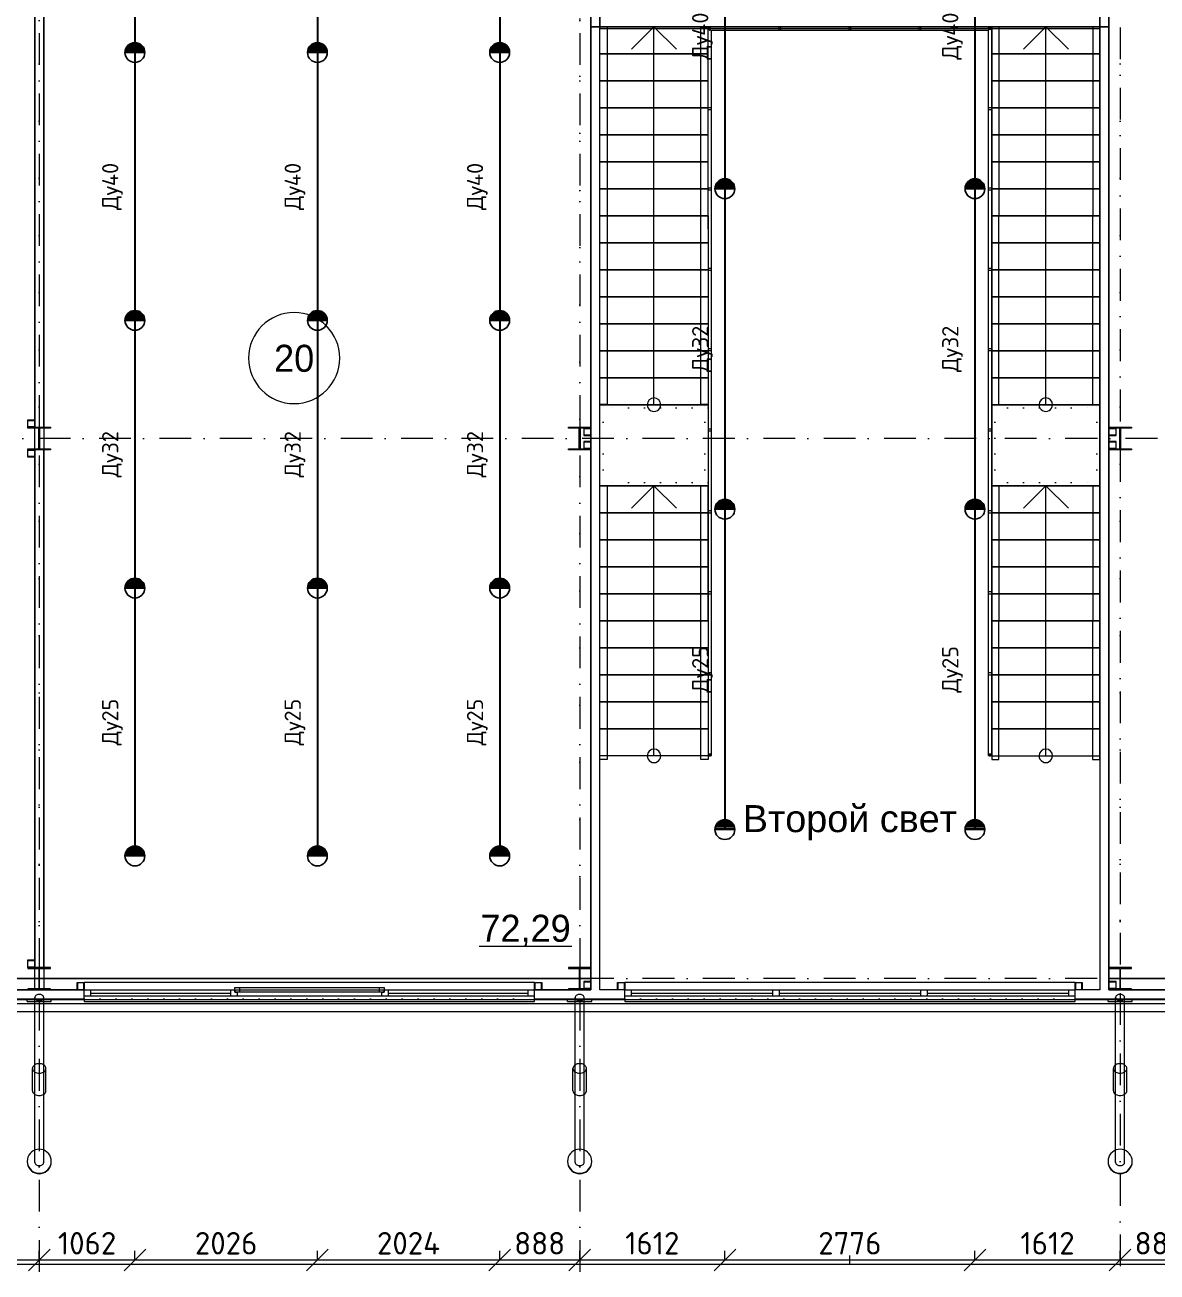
# Model space of a CAD drawing. Header units: millimetres. Extents: x 0 to 2118900, y -20000 to 84100.
# Drawn here: x 847842 to 860410, y 20740 to 34594 of the extents above; entities that cross this region are included whole.
import ezdxf
from ezdxf.enums import TextEntityAlignment as Align

# ---------------------------------------------------------------- set-up
doc = ezdxf.new("R2010")
doc.units = ezdxf.units.MM
for name, pattern in [('Dot & Dashed', [670.277762, 352.777767, -176.388884, 0, -141.111112]), ('Крупный пунктир', [634.99999, 0, -634.99999]), ('Пунктирная', [176.388884, 0, -176.388884])]:
    doc.linetypes.add(name, pattern=pattern)
for name, color, linetype, lineweight in [('АР_подоснова', 8, 'Continuous', 13), ('ПТ_В22_расп', 6, 'Continuous', 30), ('ПТ_оросители', 7, 'Continuous', 25), ('ПТ_размеры', 7, 'Continuous', 13), ('ПТ_текст', 7, 'Continuous', 18)]:
    doc.layers.add(name, color=color, linetype=linetype, lineweight=lineweight)
doc.styles.add('АР_текст_1', font='arial.ttf')
doc.styles.add('ПТ', font='isocpeur.ttf')
doc.dimstyles.new('ПТ100', dxfattribs={"dimscale": 100, "dimtxt": 2.5, "dimasz": 1.2, "dimexe": 1, "dimexo": 0, "dimgap": 0.6, "dimtad": 1, "dimdec": 0, "dimtxsty": 'ПТ', "dimtsz": 1.2, "dimcen": 2.5, "dimclrd": 7, "dimclre": 7, "dimclrt": 7, "dimazin": 3, "dimtfac": 1, "dimtmove": 0, "dimatfit": 3, "dimlwd": 13, "dimlwe": 13, "dimarcsym": 0})

# ---------------------------------------------------------------- blocks, each defined once
blk = doc.blocks.new('Перекрытие_1101', base_point=(98125, 40125))
at = {"color": 0, "linetype": 'Continuous', "lineweight": -2, "flags": 128}
blk.add_lwpolyline([(98125, 40125), (51875, 40125), (51875, 29425), (46123, 29425), (46123, 40125), (-125, 40125), (-125, -125), (46125, -125), (46125, 10575), (51875, 10575), (51875, -125), (98125, -125)], close=True, dxfattribs=at)
blk = doc.blocks.new('Стена_2101', base_point=(46125, -125))
at = {"color": 0, "linetype": 'Continuous', "lineweight": -2, "flags": 128}
for points in [[(46125, 11775), (46125, -125)], [(46225, -125), (46225, 11775)]]:
    blk.add_lwpolyline(points, dxfattribs=at)
blk = doc.blocks.new('Стена_510', base_point=(51875, 11775))
at = {"color": 0, "linetype": 'Continuous', "lineweight": -2, "flags": 128}
for points in [[(51775, 11775), (51775, -125)], [(51875, -125), (51875, 11775)]]:
    blk.add_lwpolyline(points, dxfattribs=at)
blk = doc.blocks.new('Стена_2310', base_point=(40000, 11775))
at = {"color": 0, "linetype": 'Continuous', "lineweight": -2, "flags": 128}
for points in [[(39950, 11775), (39950, 6125)], [(40050, 6125), (40050, 11775)], [(39950, 6125), (40050, 6125)]]:
    blk.add_lwpolyline(points, dxfattribs=at)
blk = doc.blocks.new('Стена_3610', base_point=(40000, 5875))
at = {"color": 0, "linetype": 'Continuous', "lineweight": -2, "flags": 128}
for points in [[(39950, 5875), (39950, 125)], [(40050, 5875), (39950, 5875)], [(40050, 125), (40050, 5875)], [(39950, 125), (40050, 125)]]:
    blk.add_lwpolyline(points, dxfattribs=at)
blk = doc.blocks.new('Конструктор Кровли 27')
at = {"color": 0, "linetype": 'Continuous', "lineweight": -2, "flags": 128}
blk.add_lwpolyline([(0, 46123), (0, 0), (40000, 0), (40000, 46125), (29425, 46125), (29425, 51875), (40000, 51875), (40000, 98000), (0, 98000), (0, 51875), (10575, 51875), (10575, 46123)], close=True, dxfattribs=at)
blk = doc.blocks.new('Колонна SHS ГК 271')
at = {"color": 0, "linetype": 'Continuous', "lineweight": -2}
for p, q in [((40, 40), (-40, 40)), ((-40, 40), (-40, -40)), ((-36.4, -36.4), (-36.4, 36.4)), ((-36.4, 36.4), (36.4, 36.4)), ((36.4, 36.4), (36.4, -36.4)), ((40, -40), (40, 40)), ((-40, -40), (40, -40)), ((36.4, -36.4), (-36.4, -36.4))]:
    blk.add_line(p, q, dxfattribs=at)
blk = doc.blocks.new('Труба Квадратного Сечения ГК SHS 27_30')
at = {"color": 0, "linetype": 'Continuous', "lineweight": -2}
for p, q in [((2500, 40), (0, 40)), ((0, 40), (0, 0)), ((0, 0), (0, -40)), ((5000, 40), (2500, 40)), ((5000, 0), (5000, 40)), ((5000, -40), (5000, 0)), ((0, -40), (2500, -40)), ((2500, -40), (5000, -40))]:
    blk.add_line(p, q, dxfattribs=at)
blk = doc.blocks.new('Швеллеp 8240-89 27_2')
at = {"color": 0, "linetype": 'Пунктирная', "lineweight": -2}
blk.add_line((0, 0), (1200, 0), dxfattribs=at)
blk = doc.blocks.new('Швеллеp 8240-89 27_3')
at = {"color": 0, "linetype": 'Пунктирная', "lineweight": -2}
blk.add_line((0, 0), (900, 0), dxfattribs=at)
blk = doc.blocks.new('Кладовая_20_20', base_point=(43198, 6892))
at = {"color": 0, "linetype": 'Continuous', "lineweight": -2}
blk.add_line((44884, 360), (45913, 360), dxfattribs=at)
for start, end in [(0, 180), (180, 0)]:
    blk.add_arc((42830, 6893), 506, start, end, dxfattribs=at)
at = {"color": 0, "lineweight": -2, "style": 'АР_текст_1'}
for tag, p in [('ROOM_NUMBER', (42830, 6891)), ('ROOM_AREA', (45399, 559))]:
    blk.add_attdef(tag, text='', height=300, dxfattribs=at).set_placement(p, align=Align.MIDDLE_CENTER)
blk = doc.blocks.new('Перекрытие_2311', base_point=(46225, 6375))
at = {"color": 0, "linetype": 'Continuous', "lineweight": -2, "flags": 128}
blk.add_lwpolyline([(46225, 6375), (47425, 6375), (47425, 5475), (46225, 5475)], close=True, dxfattribs=at)
blk = doc.blocks.new('Перекрытие_2411', base_point=(51775, 6375))
at = {"color": 0, "linetype": 'Continuous', "lineweight": -2, "flags": 128}
blk.add_lwpolyline([(51775, 6375), (50575, 6375), (50575, 5475), (51775, 5475)], close=True, dxfattribs=at)
blk = doc.blocks.new('Лестница_70')
at = {"color": 0, "linetype": 'Continuous', "lineweight": -2}
for p, q in [((46225, 2475), (46224, 5475)), ((46224, 5475), (46304, 5475)), ((46224, 5175), (46224, 5475)), ((46224, 5475), (47424, 5475)), ((46304, 5475), (46305, 2475)), ((46824, 5475), (46574, 5225)), ((46824, 5175), (46824, 5475)), ((47074, 5225), (46824, 5475)), ((47345, 2475), (47344, 5475)), ((47344, 5475), (47424, 5475)), ((47424, 5475), (47425, 2475)), ((47424, 5475), (47424, 5175)), ((46224, 5175), (47424, 5175)), ((46224, 4875), (46224, 5175)), ((47424, 5175), (46224, 5175)), ((46825, 2775), (46824, 5175)), ((47424, 5175), (47424, 4875)), ((46224, 4875), (47424, 4875)), ((46224, 4575), (46224, 4875)), ((47424, 4875), (46224, 4875)), ((47424, 4875), (47424, 4575)), ((46224, 4575), (47424, 4575)), ((46225, 4275), (46224, 4575)), ((47424, 4575), (46224, 4575)), ((47424, 4575), (47425, 4275)), ((46225, 4275), (47425, 4275)), ((46225, 3975), (46225, 4275)), ((47425, 4275), (46225, 4275)), ((47425, 4275), (47425, 3975)), ((46225, 3975), (47425, 3975)), ((46225, 3675), (46225, 3975)), ((47425, 3975), (46225, 3975)), ((47425, 3975), (47425, 3675)), ((46225, 3675), (47425, 3675)), ((46225, 3375), (46225, 3675)), ((47425, 3675), (46225, 3675)), ((47425, 3675), (47425, 3375)), ((46225, 3375), (47425, 3375)), ((46225, 3075), (46225, 3375)), ((47425, 3375), (46225, 3375)), ((47425, 3375), (47425, 3075)), ((46225, 3075), (47425, 3075)), ((46225, 2775), (46225, 3075)), ((47425, 3075), (46225, 3075)), ((47425, 3075), (47425, 2775)), ((46225, 2775), (47425, 2775)), ((46225, 2475), (46225, 2775)), ((47425, 2775), (46225, 2775)), ((46825, 2475), (46825, 2775)), ((47425, 2775), (47425, 2475)), ((46225, 2434), (46225, 2475)), ((47425, 2475), (46225, 2475)), ((46305, 2434), (46225, 2434)), ((46305, 2475), (46305, 2434)), ((47345, 2435), (47345, 2475)), ((47345, 2475), (47345, 2475)), ((47425, 2435), (47345, 2435)), ((47425, 2475), (47425, 2475)), ((47425, 2475), (47425, 2435)), ((47425, 2475), (47425, 2475))]:
    blk.add_line(p, q, dxfattribs=at)
for start, end in [(0.0087, 180.0087), (180.0087, 0.0087)]:
    blk.add_arc((46825, 2475), 75, start, end, dxfattribs=at)
blk = doc.blocks.new('Лестница_80')
at = {"color": 0, "linetype": 'Continuous', "lineweight": -2}
for p, q in [((46225, 6376), (46224, 10575)), ((46224, 10575), (46304, 10575)), ((46224, 10275), (46224, 10575)), ((46224, 10575), (47424, 10575)), ((46304, 10575), (46305, 6376)), ((46824, 10575), (46574, 10325)), ((46824, 10275), (46824, 10575)), ((47074, 10325), (46824, 10575)), ((47345, 6376), (47344, 10575)), ((47344, 10575), (47424, 10575)), ((47424, 10575), (47425, 6376)), ((47424, 10575), (47424, 10275)), ((46224, 10275), (47424, 10275)), ((46224, 9975), (46224, 10275)), ((47424, 10275), (46224, 10275)), ((46825, 6675), (46824, 10275)), ((47424, 10275), (47424, 9975)), ((46224, 9975), (47424, 9975)), ((47424, 9975), (46224, 9975)), ((47424, 9975), (47424, 9675)), ((46224, 9675), (46224, 9975)), ((46224, 9675), (47424, 9675)), ((46224, 9375), (46224, 9675)), ((47424, 9675), (46224, 9675)), ((47424, 9675), (47424, 9375)), ((46224, 9375), (47424, 9375)), ((46224, 9075), (46224, 9375)), ((47424, 9375), (46224, 9375)), ((47424, 9375), (47424, 9075)), ((46224, 9075), (47424, 9075)), ((46224, 8775), (46224, 9075)), ((47424, 9075), (46224, 9075)), ((47424, 9075), (47424, 8775)), ((46224, 8775), (47424, 8775)), ((46224, 8475), (46224, 8775)), ((47424, 8775), (46224, 8775)), ((47424, 8775), (47424, 8475)), ((46224, 8475), (47424, 8475)), ((46225, 8175), (46224, 8475)), ((47424, 8475), (46224, 8475)), ((47424, 8475), (47425, 8175)), ((46225, 8175), (47425, 8175)), ((46225, 7875), (46225, 8175)), ((47425, 8175), (46225, 8175)), ((47425, 8175), (47425, 7875)), ((46225, 7875), (47425, 7875)), ((46225, 7575), (46225, 7875)), ((47425, 7875), (46225, 7875)), ((47425, 7875), (47425, 7575)), ((46225, 7575), (47425, 7575)), ((46225, 7275), (46225, 7575)), ((47425, 7575), (46225, 7575)), ((47425, 7575), (47425, 7275)), ((46225, 7275), (47425, 7275)), ((46225, 6975), (46225, 7275)), ((47425, 7275), (46225, 7275)), ((47425, 7275), (47425, 6975)), ((46225, 6975), (47425, 6975)), ((46225, 6675), (46225, 6975)), ((47425, 6975), (46225, 6975)), ((47425, 6975), (47425, 6675)), ((46225, 6675), (47425, 6675)), ((46225, 6375), (46225, 6675)), ((47425, 6675), (46225, 6675)), ((46825, 6375), (46825, 6675)), ((47425, 6675), (47425, 6375)), ((46305, 6376), (46225, 6376)), ((47425, 6375), (46225, 6375)), ((47425, 6376), (47345, 6376)), ((47425, 6375), (47425, 6375))]:
    blk.add_line(p, q, dxfattribs=at)
for start, end in [(0.0087, 180.0087), (180.0087, 0.0087)]:
    blk.add_arc((46825, 6375), 75, start, end, dxfattribs=at)
blk = doc.blocks.new('Лестница_90')
at = {"color": 0, "linetype": 'Continuous', "lineweight": -2}
for p, q in [((50576, 5475), (50575, 2475)), ((50656, 5475), (50576, 5475)), ((51776, 5475), (50576, 5475)), ((50576, 5475), (50576, 5175)), ((50655, 2475), (50656, 5475)), ((50926, 5225), (51176, 5475)), ((51176, 5175), (51176, 5475)), ((51176, 5475), (51426, 5225)), ((51696, 5475), (51695, 2475)), ((51776, 5475), (51696, 5475)), ((51775, 2475), (51776, 5475)), ((51776, 5175), (51776, 5475)), ((51776, 5175), (50576, 5175)), ((50576, 5175), (50576, 4875)), ((50576, 5175), (51776, 5175)), ((51175, 2775), (51176, 5175)), ((51776, 4875), (51776, 5175)), ((51776, 4875), (50576, 4875)), ((50576, 4875), (50576, 4575)), ((50576, 4875), (51776, 4875)), ((51776, 4575), (51776, 4875)), ((50576, 4575), (50575, 4275)), ((51776, 4575), (50576, 4575)), ((50576, 4575), (51776, 4575)), ((51775, 4275), (51776, 4575)), ((51775, 4275), (50575, 4275)), ((50575, 4275), (50575, 3975)), ((50575, 4275), (51775, 4275)), ((51775, 3975), (51775, 4275)), ((51775, 3975), (50575, 3975)), ((50575, 3975), (50575, 3675)), ((50575, 3975), (51775, 3975)), ((51775, 3675), (51775, 3975)), ((51775, 3675), (50575, 3675)), ((50575, 3675), (50575, 3375)), ((50575, 3675), (51775, 3675)), ((51775, 3375), (51775, 3675)), ((51775, 3375), (50575, 3375)), ((50575, 3375), (50575, 3075)), ((50575, 3375), (51775, 3375)), ((51775, 3075), (51775, 3375)), ((51775, 3075), (50575, 3075)), ((50575, 3075), (50575, 2775)), ((50575, 3075), (51775, 3075)), ((51775, 2775), (51775, 3075)), ((51775, 2775), (50575, 2775)), ((50575, 2775), (50575, 2475)), ((50575, 2775), (51775, 2775)), ((51175, 2475), (51175, 2775)), ((51775, 2475), (51775, 2775)), ((50575, 2475), (50575, 2475)), ((50575, 2475), (50575, 2435)), ((50575, 2475), (50575, 2475)), ((50575, 2475), (51775, 2475)), ((50575, 2435), (50655, 2435)), ((50655, 2435), (50655, 2475)), ((50655, 2475), (50655, 2475)), ((51695, 2475), (51695, 2434)), ((51695, 2434), (51775, 2434)), ((51775, 2434), (51775, 2475))]:
    blk.add_line(p, q, dxfattribs=at)
for start, end in [(359.9913, 179.9913), (179.9913, 359.9913)]:
    blk.add_arc((51175, 2475), 75, start, end, dxfattribs=at)
blk = doc.blocks.new('Лестница_100')
at = {"color": 0, "linetype": 'Continuous', "lineweight": -2}
for p, q in [((50576, 10575), (50575, 6376)), ((50656, 10575), (50576, 10575)), ((51776, 10575), (50576, 10575)), ((50576, 10575), (50576, 10275)), ((50655, 6376), (50656, 10575)), ((50926, 10325), (51176, 10575)), ((51176, 10275), (51176, 10575)), ((51176, 10575), (51426, 10325)), ((51696, 10575), (51695, 6376)), ((51776, 10575), (51696, 10575)), ((51775, 6376), (51776, 10575)), ((51776, 10275), (51776, 10575)), ((51776, 10275), (50576, 10275)), ((50576, 10275), (50576, 9975)), ((50576, 10275), (51776, 10275)), ((51175, 6675), (51176, 10275)), ((51776, 9975), (51776, 10275)), ((51776, 9975), (50576, 9975)), ((50576, 9975), (50576, 9675)), ((50576, 9975), (51776, 9975)), ((51776, 9675), (51776, 9975)), ((51776, 9675), (50576, 9675)), ((50576, 9675), (50576, 9375)), ((50576, 9675), (51776, 9675)), ((51776, 9375), (51776, 9675)), ((51776, 9375), (50576, 9375)), ((50576, 9375), (50576, 9075)), ((50576, 9375), (51776, 9375)), ((51776, 9075), (51776, 9375)), ((51776, 9075), (50576, 9075)), ((50576, 9075), (50576, 8775)), ((50576, 9075), (51776, 9075)), ((51776, 8775), (51776, 9075)), ((51776, 8775), (50576, 8775)), ((50576, 8775), (50576, 8475)), ((50576, 8775), (51776, 8775)), ((51776, 8475), (51776, 8775)), ((50576, 8475), (50575, 8175)), ((51776, 8475), (50576, 8475)), ((50576, 8475), (51776, 8475)), ((51775, 8175), (51776, 8475)), ((51775, 8175), (50575, 8175)), ((50575, 8175), (50575, 7875)), ((50575, 8175), (51775, 8175)), ((51775, 7875), (51775, 8175)), ((51775, 7875), (50575, 7875)), ((50575, 7875), (50575, 7575)), ((50575, 7875), (51775, 7875)), ((51775, 7575), (51775, 7875)), ((51775, 7575), (50575, 7575)), ((50575, 7575), (50575, 7275)), ((50575, 7575), (51775, 7575)), ((51775, 7275), (51775, 7575)), ((51775, 7275), (50575, 7275)), ((50575, 7275), (50575, 6975)), ((50575, 7275), (51775, 7275)), ((51775, 6975), (51775, 7275)), ((51775, 6975), (50575, 6975)), ((50575, 6975), (50575, 6675)), ((50575, 6975), (51775, 6975)), ((51775, 6675), (51775, 6975)), ((51775, 6675), (50575, 6675)), ((50575, 6675), (50575, 6375)), ((50575, 6675), (51775, 6675)), ((51175, 6375), (51175, 6675)), ((51775, 6375), (51775, 6675)), ((50575, 6376), (50655, 6376)), ((50575, 6375), (50575, 6375)), ((50575, 6375), (51775, 6375)), ((51695, 6376), (51775, 6376))]:
    blk.add_line(p, q, dxfattribs=at)
for start, end in [(359.9913, 179.9913), (179.9913, 359.9913)]:
    blk.add_arc((51175, 6375), 75, start, end, dxfattribs=at)
blk = doc.blocks.new('Ограждение_37')
at = {"color": 0, "linetype": 'Continuous', "lineweight": -2}
for p, q in [((50575, 10575), (47424, 10575)), ((50575, 10575), (47424, 10575)), ((47424, 10575), (47425, 6095)), ((47424, 10575), (47425, 6095)), ((50575, 10575), (47424, 10575)), ((47424, 10575), (47425, 6095)), ((50575, 10575), (47424, 10575)), ((50575, 10575), (47424, 10575)), ((47424, 10575), (47425, 6095)), ((47424, 10575), (47425, 6095)), ((47464, 10535), (50535, 10535)), ((47464, 10535), (50535, 10535)), ((47465, 6095), (47464, 10535)), ((47465, 6095), (47464, 10535)), ((47464, 10535), (50535, 10535)), ((47465, 6095), (47464, 10535)), ((47464, 10535), (50535, 10535)), ((47464, 10535), (50535, 10535)), ((47465, 6095), (47464, 10535)), ((47465, 6095), (47464, 10535)), ((50535, 10535), (50535, 6095)), ((50535, 10535), (50535, 6095)), ((50535, 10535), (50535, 6095)), ((50535, 10535), (50535, 6095)), ((50535, 10535), (50535, 6095)), ((50575, 6095), (50575, 10575)), ((50575, 6095), (50575, 10575)), ((50575, 6095), (50575, 10575)), ((50575, 6095), (50575, 10575)), ((50575, 6095), (50575, 10575)), ((47425, 6095), (47425, 5185)), ((47425, 6095), (47425, 5185)), ((47425, 6095), (47425, 5185)), ((47425, 6095), (47425, 5185)), ((47425, 6095), (47425, 5185)), ((47465, 5185), (47465, 6095)), ((47465, 5185), (47465, 6095)), ((47465, 5185), (47465, 6095)), ((47465, 5185), (47465, 6095)), ((47465, 5185), (47465, 6095)), ((50535, 6095), (50535, 5185)), ((50535, 6095), (50535, 5185)), ((50535, 6095), (50535, 5185)), ((50535, 6095), (50535, 5185)), ((50535, 6095), (50535, 5185)), ((50575, 5185), (50575, 6095)), ((50575, 5185), (50575, 6095)), ((50575, 5185), (50575, 6095)), ((50575, 5185), (50575, 6095)), ((50575, 5185), (50575, 6095)), ((47425, 5185), (47425, 2485)), ((47425, 5185), (47425, 2485)), ((47425, 5185), (47425, 2485)), ((47425, 5185), (47425, 2485)), ((47425, 5185), (47425, 2485)), ((47465, 2485), (47465, 5185)), ((47465, 2485), (47465, 5185)), ((47465, 2485), (47465, 5185)), ((47465, 2485), (47465, 5185)), ((47465, 2485), (47465, 5185)), ((50535, 5185), (50535, 2485)), ((50535, 5185), (50535, 2485)), ((50535, 5185), (50535, 2485)), ((50535, 5185), (50535, 2485)), ((50535, 5185), (50535, 2485)), ((50575, 2485), (50575, 5185)), ((50575, 2485), (50575, 5185)), ((50575, 2485), (50575, 5185)), ((50575, 2485), (50575, 5185)), ((50575, 2485), (50575, 5185)), ((47425, 2485), (47465, 2485)), ((47425, 2485), (47465, 2485)), ((47425, 2485), (47465, 2485)), ((47425, 2485), (47465, 2485)), ((47425, 2485), (47465, 2485)), ((50535, 2485), (50575, 2485)), ((50535, 2485), (50575, 2485)), ((50535, 2485), (50575, 2485)), ((50535, 2485), (50575, 2485)), ((50535, 2485), (50575, 2485))]:
    blk.add_line(p, q, dxfattribs=at)
at = {"color": 0, "linetype": 'Continuous', "lineweight": -2, "flags": 128}
for points in [[(47444, 10575), (47443, 10575), (47441, 10574), (47439, 10572), (47438, 10570), (47437, 10568), (47436, 10565), (47435, 10562), (47435, 10558), (47434, 10555), (47435, 10552), (47435, 10548), (47436, 10545), (47437, 10542), (47438, 10540), (47439, 10538), (47441, 10536), (47443, 10535), (47444, 10535), (47446, 10535), (47448, 10536), (47449, 10538), (47451, 10540), (47452, 10542), (47453, 10545), (47454, 10548), (47454, 10552), (47454, 10555), (47454, 10558), (47454, 10562), (47453, 10565), (47452, 10568), (47451, 10570), (47449, 10572), (47448, 10574), (47446, 10575)], [(48232, 10535), (48232, 10575), (48212, 10575), (48212, 10535)], [(49010, 10535), (49010, 10575), (48990, 10575), (48990, 10535)], [(49787, 10535), (49787, 10575), (49767, 10575), (49767, 10535)], [(50575, 10555), (50575, 10557), (50574, 10558), (50572, 10560), (50570, 10561), (50568, 10563), (50565, 10564), (50562, 10564), (50558, 10565), (50555, 10565), (50552, 10565), (50548, 10564), (50545, 10564), (50542, 10563), (50540, 10561), (50538, 10560), (50536, 10558), (50535, 10557), (50535, 10555), (50535, 10553), (50536, 10552), (50538, 10550), (50540, 10549), (50542, 10547), (50545, 10546), (50548, 10546), (50552, 10545), (50555, 10545), (50558, 10545), (50562, 10546), (50565, 10546), (50568, 10547), (50570, 10549), (50572, 10550), (50574, 10552), (50575, 10553)], [(47464, 9673), (47424, 9673), (47424, 9653), (47464, 9653)], [(50535, 9653), (50575, 9653), (50575, 9673), (50535, 9673)], [(47465, 8781), (47425, 8781), (47425, 8761), (47465, 8761)], [(50535, 8761), (50575, 8761), (50575, 8781), (50535, 8781)], [(47465, 7889), (47425, 7889), (47425, 7869), (47465, 7869)], [(50535, 7869), (50575, 7869), (50575, 7889), (50535, 7889)], [(47465, 6997), (47425, 6997), (47425, 6977), (47465, 6977)], [(50535, 6977), (50575, 6977), (50575, 6997), (50535, 6997)], [(47425, 6095), (47425, 6093), (47426, 6091), (47427, 6090), (47429, 6088), (47432, 6087), (47435, 6086), (47438, 6085), (47441, 6085), (47445, 6085), (47448, 6085), (47452, 6085), (47455, 6086), (47458, 6087), (47460, 6088), (47462, 6090), (47464, 6091), (47464, 6093), (47465, 6095), (47464, 6097), (47464, 6098), (47462, 6100), (47460, 6101), (47458, 6103), (47455, 6104), (47452, 6104), (47448, 6105), (47445, 6105), (47441, 6105), (47438, 6104), (47435, 6104), (47432, 6103), (47429, 6101), (47427, 6100), (47426, 6098), (47425, 6097)], [(50535, 6085), (50575, 6085), (50575, 6105), (50535, 6105)], [(47425, 5185), (47425, 5184), (47426, 5182), (47427, 5180), (47429, 5179), (47432, 5178), (47435, 5177), (47438, 5176), (47441, 5176), (47445, 5175), (47448, 5176), (47452, 5176), (47455, 5177), (47458, 5178), (47460, 5179), (47462, 5180), (47464, 5182), (47464, 5184), (47465, 5185), (47464, 5187), (47464, 5189), (47462, 5190), (47460, 5192), (47458, 5193), (47455, 5194), (47452, 5195), (47448, 5195), (47445, 5195), (47441, 5195), (47438, 5195), (47435, 5194), (47432, 5193), (47429, 5192), (47427, 5190), (47426, 5189), (47425, 5187)], [(50535, 5175), (50575, 5175), (50575, 5195), (50535, 5195)], [(47465, 4295), (47425, 4295), (47425, 4275), (47465, 4275)], [(50535, 4275), (50575, 4275), (50575, 4295), (50535, 4295)], [(47465, 3395), (47425, 3395), (47425, 3375), (47465, 3375)], [(50535, 3375), (50575, 3375), (50575, 3395), (50535, 3395)], [(47425, 2485), (47425, 2484), (47426, 2482), (47428, 2480), (47430, 2479), (47432, 2478), (47435, 2477), (47438, 2476), (47442, 2476), (47445, 2475), (47449, 2476), (47452, 2476), (47455, 2477), (47458, 2478), (47460, 2479), (47462, 2480), (47464, 2482), (47465, 2484), (47465, 2485), (47465, 2487), (47464, 2489), (47462, 2490), (47460, 2492), (47458, 2493), (47455, 2494), (47452, 2495), (47449, 2495), (47445, 2495), (47442, 2495), (47438, 2495), (47435, 2494), (47432, 2493), (47430, 2492), (47428, 2490), (47426, 2489), (47425, 2487)], [(50575, 2485), (50575, 2487), (50574, 2489), (50572, 2490), (50570, 2492), (50568, 2493), (50565, 2494), (50562, 2495), (50558, 2495), (50555, 2495), (50552, 2495), (50548, 2495), (50545, 2494), (50542, 2493), (50540, 2492), (50538, 2490), (50536, 2489), (50535, 2487), (50535, 2485), (50535, 2484), (50536, 2482), (50538, 2480), (50540, 2479), (50542, 2478), (50545, 2477), (50548, 2476), (50552, 2476), (50555, 2475), (50558, 2476), (50562, 2476), (50565, 2477), (50568, 2478), (50570, 2479), (50572, 2480), (50574, 2482), (50575, 2484)]]:
    blk.add_lwpolyline(points, close=True, dxfattribs=at)
blk = doc.blocks.new('Колонна Универсальная 270')
at = {"color": 0, "linetype": 'Continuous', "lineweight": -2}
for p, q in [((125, 125), (-125, 125)), ((-125, 125), (-125, 113)), ((-125, 113), (-4, 113)), ((-4, 113), (-4, -113)), ((4, -113), (4, 113)), ((4, 113), (125, 113)), ((125, 113), (125, 125)), ((-4, -113), (-125, -113)), ((-125, -113), (-125, -125)), ((-125, -125), (125, -125)), ((125, -113), (4, -113)), ((125, -125), (125, -113))]:
    blk.add_line(p, q, dxfattribs=at)
blk = doc.blocks.new('Двутавp К 26020-83 270')
at = {"color": 0, "linetype": 'Крупный пунктир', "lineweight": -2}
blk.add_line((0, 0), (39875, 0), dxfattribs=at)
blk = doc.blocks.new('Колонна Универсальная 27_20')
at = {"color": 0, "linetype": 'Continuous', "lineweight": -2}
for p, q in [((125, 125), (-125, 125)), ((-125, 125), (-125, 113)), ((-125, 113), (-4, 113)), ((-4, 113), (-4, -113)), ((4, -113), (4, 113)), ((4, 113), (125, 113)), ((125, 113), (125, 125)), ((-4, -113), (-125, -113)), ((-125, -113), (-125, -125)), ((-125, -125), (125, -125)), ((125, -113), (4, -113)), ((125, -125), (125, -113))]:
    blk.add_line(p, q, dxfattribs=at)
blk = doc.blocks.new('Двутавp К 26020-83 27_40')
at = {"color": 0, "linetype": 'Крупный пунктир', "lineweight": -2}
blk.add_line((0, 0), (39750, 0), dxfattribs=at)
blk = doc.blocks.new('Лист Профилированный 27')
at = {"color": 0, "linetype": 'Continuous', "lineweight": -2}
blk.add_line((45198, 0), (45198, 100), dxfattribs=at)
at = {"color": 0, "linetype": 'Continuous', "lineweight": -2, "flags": 128}
blk.add_lwpolyline([(0, 200), (0, 0), (90395, 0), (90395, 200), (90395, 2610), (90395, 2809), (0, 2809), (0, 2610)], close=True, dxfattribs=at)
blk = doc.blocks.new('Горизонтальное Многостворчатое Окно 27')
at = {"color": 0, "linetype": 'Continuous', "lineweight": -2}
for p, q in [((-2500, 0), (2500, 0)), ((-2500, 0), (-2430, 0)), ((-2500, -70), (-2500, 0)), ((-2500, -70), (-2500, 0)), ((-2430, 0), (-2430, -70)), ((-2430, 0), (-873, 0)), ((-873, -70), (-873, 0)), ((-873, 0), (-838, 0)), ((-838, 0), (-828, 0)), ((-828, 25), (-778, 25)), ((-828, -25), (-828, 25)), ((-828, 0), (-828, -25)), ((-778, 25), (778, 25)), ((-778, 25), (-778, -25)), ((-778, 25), (778, 25)), ((-778, 0), (778, 0)), ((778, -25), (778, 25)), ((778, 25), (828, 25)), ((828, 25), (828, -25)), ((828, -25), (828, 0)), ((828, 0), (838, 0)), ((838, 0), (873, 0)), ((873, 0), (873, -70)), ((873, 0), (2430, 0)), ((2430, -70), (2430, 0)), ((2430, 0), (2500, 0)), ((2500, -70), (2500, 0)), ((2500, -70), (2500, 0)), ((-2430, -70), (-2500, -70)), ((-2500, -100), (-2500, -70)), ((-2500, -100), (-2500, -130)), ((-2500, -130), (2500, -130)), ((-2430, -35), (-873, -35)), ((-873, -70), (-2430, -70)), ((-838, -70), (-873, -70)), ((-803, -70), (-838, -70)), ((-828, -25), (-803, -25)), ((-778, -25), (-828, -25)), ((-803, -25), (-803, -70)), ((803, -70), (-803, -70)), ((778, -25), (-778, -25)), ((828, -25), (778, -25)), ((803, -70), (803, -25)), ((803, -25), (828, -25)), ((838, -70), (803, -70)), ((873, -70), (838, -70)), ((873, -35), (2430, -35)), ((2430, -70), (873, -70)), ((2500, -70), (2430, -70)), ((2500, -100), (2500, -70)), ((2500, -130), (2500, -100))]:
    blk.add_line(p, q, dxfattribs=at)
at = {"color": 0, "linetype": 'Пунктирная', "lineweight": -2}
blk.add_line((-2500, -100), (2500, -100), dxfattribs=at)
blk = doc.blocks.new('Горизонтальное Многостворчатое Окно 27_2')
at = {"color": 0, "linetype": 'Continuous', "lineweight": -2}
for p, q in [((-2500, 0), (2500, 0)), ((-2500, 0), (-2430, 0)), ((-2500, -70), (-2500, 0)), ((-2500, -70), (-2500, 0)), ((-2430, 0), (-2430, -70)), ((-2430, 0), (-857, 0)), ((-857, -70), (-857, 0)), ((-857, 0), (-822, 0)), ((-822, 0), (-787, 0)), ((-787, 0), (-787, -70)), ((-787, 0), (787, 0)), ((787, -70), (787, 0)), ((787, 0), (822, 0)), ((822, 0), (857, 0)), ((857, 0), (857, -70)), ((857, 0), (2430, 0)), ((2430, -70), (2430, 0)), ((2430, 0), (2500, 0)), ((2500, -70), (2500, 0)), ((2500, -70), (2500, 0)), ((-2430, -70), (-2500, -70)), ((-2500, -100), (-2500, -70)), ((-2500, -100), (-2500, -130)), ((-2500, -130), (2500, -130)), ((-2430, -35), (-857, -35)), ((-857, -70), (-2430, -70)), ((-822, -70), (-857, -70)), ((-787, -70), (-822, -70)), ((-787, -35), (787, -35)), ((787, -70), (-787, -70)), ((822, -70), (787, -70)), ((857, -70), (822, -70)), ((857, -35), (2430, -35)), ((2430, -70), (857, -70)), ((2500, -70), (2430, -70)), ((2500, -100), (2500, -70)), ((2500, -130), (2500, -100))]:
    blk.add_line(p, q, dxfattribs=at)
at = {"color": 0, "linetype": 'Пунктирная', "lineweight": -2}
blk.add_line((-2500, -100), (2500, -100), dxfattribs=at)
blk = doc.blocks.new('Стена_970', base_point=(-125, -125))
at = {"color": 0, "linetype": 'Continuous', "lineweight": -2}
for p, q in [((40500, -195), (40500, -125)), ((45500, -195), (45500, -125)), ((46500, -195), (46500, -125)), ((51500, -195), (51500, -125)), ((40500, -225), (40500, -195)), ((45500, -225), (45500, -195)), ((46500, -225), (46500, -195)), ((51500, -225), (51500, -195))]:
    blk.add_line(p, q, dxfattribs=at)
at = {"color": 0, "linetype": 'Continuous', "lineweight": -2, "flags": 128}
for points in [[(40500, -125), (39500, -125)], [(46125, -125), (45500, -125)], [(46500, -125), (46225, -125)], [(51775, -125), (51500, -125)], [(52500, -125), (51875, -125)], [(39500, -225), (40500, -225)], [(45500, -225), (46500, -225)], [(51500, -225), (52500, -225)]]:
    blk.add_lwpolyline(points, dxfattribs=at)
at = {"color": 0, "linetype": 'Continuous', "lineweight": -2, "zscale": 1000}
for name, p in [('Горизонтальное Многостворчатое Окно 27', (43000, -125)), ('Горизонтальное Многостворчатое Окно 27_2', (49000, -125))]:
    blk.add_blockref(name, p, dxfattribs=at)
blk = doc.blocks.new('Стена_1001', base_point=(3803, -236))
at = {"color": 0, "linetype": 'Continuous', "lineweight": -2}
blk.add_line((94198, -237), (3803, -237), dxfattribs=at)
at = {"color": 0, "linetype": 'Continuous', "lineweight": -2, "flags": 128}
for points in [[(94298, -236), (3803, -236)], [(3803, -276), (94198, -276)]]:
    blk.add_lwpolyline(points, dxfattribs=at)
blk = doc.blocks.new('Крыша_1', base_point=(0, 0))
at = {"color": 0, "linetype": 'Continuous', "lineweight": -2, "flags": 128}
for points in [[(46125, 10575), (46125, 0)], [(51875, 10575), (46125, 10575)], [(51875, 0), (51875, 10575)], [(98000, 0), (51875, 0)], [(46125, 0), (0, 0)]]:
    blk.add_lwpolyline(points, dxfattribs=at)
blk = doc.blocks.new('Стандартный Маркер Сетки_41')
at = {"color": 0, "linetype": 'Dot & Dashed', "lineweight": -2}
blk.add_line((0, 0), (55187, 0), dxfattribs=at)
at = {"color": 0, "lineweight": -2, "style": 'АР_текст_1'}
blk.add_attdef('AC_MarkerText_1', text='', height=300, rotation=90, dxfattribs=at).set_placement((55368, -69), align=Align.TOP_CENTER)
blk = doc.blocks.new('Стандартный Маркер Сетки_51')
at = {"color": 0, "linetype": 'Dot & Dashed', "lineweight": -2}
blk.add_line((0, 0), (55249, 0), dxfattribs=at)
at = {"color": 0, "lineweight": -2, "style": 'АР_текст_1'}
blk.add_attdef('AC_MarkerText_1', text='', height=300, rotation=90, dxfattribs=at).set_placement((55430, -69), align=Align.TOP_CENTER)
blk = doc.blocks.new('Цилиндр 27')
at = {"color": 0, "linetype": 'Continuous', "lineweight": -2}
for p, q in [((-33, 17), (-35, 9)), ((-35, 9), (-35, 0)), ((-35, 0), (-35, -9)), ((-31, 25), (-33, 17)), ((-27, 32), (-31, 25)), ((-23, 38), (-27, 32)), ((-18, 43), (-23, 38)), ((-12, 47), (-18, 43)), ((-6, 49), (-12, 47)), ((0, 50), (-6, 49)), ((0, 50), (1831, 50)), ((1798, 17), (1796, 9)), ((1796, 9), (1796, 0)), ((1796, 0), (1796, -9)), ((1801, 25), (1798, 17)), ((1804, 32), (1801, 25)), ((1809, 38), (1804, 32)), ((1814, 43), (1809, 38)), ((1819, 47), (1814, 43)), ((1825, 49), (1819, 47)), ((1831, 50), (1825, 49)), ((1837, 49), (1831, 50)), ((1843, 47), (1837, 49)), ((1849, 43), (1843, 47)), ((1854, 38), (1849, 43)), ((1858, 32), (1854, 38)), ((1862, 25), (1858, 32)), ((1865, 17), (1862, 25)), ((1866, 9), (1865, 17)), ((1867, 0), (1866, 9)), ((1866, -9), (1867, 0)), ((-35, -9), (-33, -17)), ((-33, -17), (-31, -25)), ((-31, -25), (-27, -32)), ((-27, -32), (-23, -38)), ((-23, -38), (-18, -43)), ((-18, -43), (-12, -47)), ((-12, -47), (-6, -49)), ((-6, -49), (0, -50)), ((0, -50), (1831, -50)), ((1796, -9), (1798, -17)), ((1798, -17), (1801, -25)), ((1801, -25), (1804, -32)), ((1804, -32), (1809, -38)), ((1809, -38), (1814, -43)), ((1814, -43), (1819, -47)), ((1819, -47), (1825, -49)), ((1825, -49), (1831, -50)), ((1831, -50), (1837, -49)), ((1837, -49), (1843, -47)), ((1843, -47), (1849, -43)), ((1849, -43), (1854, -38)), ((1854, -38), (1858, -32)), ((1858, -32), (1862, -25)), ((1862, -25), (1865, -17)), ((1865, -17), (1866, -9))]:
    blk.add_line(p, q, dxfattribs=at)
blk = doc.blocks.new('Цилиндр 27_2')
at = {"color": 0, "linetype": 'Continuous', "lineweight": -2}
for p, q in [((-132, 23), (-134, 0)), ((-126, 46), (-132, 23)), ((-128, 23), (-130, 0)), ((-122, 46), (-128, 23)), ((-116, 67), (-126, 46)), ((-112, 67), (-122, 46)), ((-102, 86), (-116, 67)), ((-99, 86), (-112, 67)), ((-86, 102), (-102, 86)), ((-82, 102), (-99, 86)), ((-67, 116), (-86, 102)), ((-63, 116), (-82, 102)), ((-46, 126), (-67, 116)), ((-42, 126), (-63, 116)), ((-23, 132), (-46, 126)), ((-20, 132), (-42, 126)), ((0, 134), (-23, 132)), ((3, 134), (-20, 132)), ((0, 134), (3, 134)), ((27, 132), (3, 134)), ((49, 126), (27, 132)), ((70, 116), (49, 126)), ((89, 102), (70, 116)), ((106, 86), (89, 102)), ((119, 67), (106, 86)), ((129, 46), (119, 67)), ((135, 23), (129, 46)), ((137, 0), (135, 23)), ((135, -23), (137, 0)), ((-134, 0), (-132, -23)), ((-132, -23), (-126, -46)), ((-130, 0), (-128, -23)), ((-128, -23), (-122, -46)), ((-126, -46), (-116, -67)), ((-122, -46), (-112, -67)), ((-116, -67), (-102, -86)), ((-112, -67), (-99, -86)), ((-102, -86), (-86, -102)), ((-99, -86), (-82, -102)), ((-86, -102), (-67, -116)), ((-82, -102), (-63, -116)), ((-67, -116), (-46, -126)), ((-63, -116), (-42, -126)), ((-46, -126), (-23, -132)), ((-42, -126), (-20, -132)), ((-23, -132), (0, -134)), ((-20, -132), (3, -134)), ((0, -134), (3, -134)), ((3, -134), (27, -132)), ((27, -132), (49, -126)), ((49, -126), (70, -116)), ((70, -116), (89, -102)), ((89, -102), (106, -86)), ((106, -86), (119, -67)), ((119, -67), (129, -46)), ((129, -46), (135, -23))]:
    blk.add_line(p, q, dxfattribs=at)
blk = doc.blocks.new('Цилиндр 27_3')
at = {"color": 0, "linetype": 'Continuous', "lineweight": -2}
for p, q in [((0, 134), (0, 132)), ((0, 134), (30, 134)), ((0, 132), (0, 126)), ((0, 126), (0, 116)), ((0, 116), (0, 102)), ((0, 102), (0, 86)), ((0, 86), (0, 67)), ((0, 67), (0, 46)), ((0, 46), (0, 23)), ((0, 23), (0, 0)), ((0, 0), (0, -23)), ((30, 134), (30, 132)), ((30, 132), (30, 126)), ((30, 126), (30, 116)), ((30, 116), (30, 102)), ((30, 102), (30, 86)), ((30, 86), (30, 67)), ((30, 67), (30, 46)), ((30, 46), (30, 23)), ((30, 23), (30, 0)), ((30, 0), (30, -23)), ((0, -23), (0, -46)), ((0, -46), (0, -67)), ((0, -67), (0, -86)), ((0, -86), (0, -102)), ((0, -102), (0, -116)), ((0, -116), (0, -126)), ((0, -126), (0, -132)), ((0, -132), (0, -134)), ((0, -134), (30, -134)), ((30, -23), (30, -46)), ((30, -46), (30, -67)), ((30, -67), (30, -86)), ((30, -86), (30, -102)), ((30, -102), (30, -116)), ((30, -116), (30, -126)), ((30, -126), (30, -132)), ((30, -132), (30, -134))]:
    blk.add_line(p, q, dxfattribs=at)
blk = doc.blocks.new('Цилиндр 27_4')
at = {"color": 0, "linetype": 'Continuous', "lineweight": -2}
for p, q in [((-52, 13), (-53, 0)), ((-53, 0), (-52, -13)), ((-50, 26), (-52, 13)), ((-46, 37), (-50, 26)), ((-41, 48), (-46, 37)), ((-34, 57), (-41, 48)), ((-27, 65), (-34, 57)), ((-18, 70), (-27, 65)), ((-9, 74), (-18, 70)), ((0, 75), (-9, 74)), ((0, 75), (248, 75)), ((196, 13), (195, 0)), ((195, 0), (196, -13)), ((198, 26), (196, 13)), ((202, 37), (198, 26)), ((208, 48), (202, 37)), ((214, 57), (208, 48)), ((222, 65), (214, 57)), ((230, 70), (222, 65)), ((239, 74), (230, 70)), ((248, 75), (239, 74)), ((257, 74), (248, 75)), ((266, 70), (257, 74)), ((275, 65), (266, 70)), ((282, 57), (275, 65)), ((289, 48), (282, 57)), ((294, 37), (289, 48)), ((298, 26), (294, 37)), ((300, 13), (298, 26)), ((301, 0), (300, 13)), ((300, -13), (301, 0)), ((-52, -13), (-50, -26)), ((-50, -26), (-46, -37)), ((-46, -37), (-41, -48)), ((-41, -48), (-34, -57)), ((-34, -57), (-27, -65)), ((-27, -65), (-18, -70)), ((-18, -70), (-9, -74)), ((-9, -74), (0, -75)), ((0, -75), (248, -75)), ((196, -13), (198, -26)), ((198, -26), (202, -37)), ((202, -37), (208, -48)), ((208, -48), (214, -57)), ((214, -57), (222, -65)), ((222, -65), (230, -70)), ((230, -70), (239, -74)), ((239, -74), (248, -75)), ((248, -75), (257, -74)), ((257, -74), (266, -70)), ((266, -70), (275, -65)), ((275, -65), (282, -57)), ((282, -57), (289, -48)), ((289, -48), (294, -37)), ((294, -37), (298, -26)), ((298, -26), (300, -13))]:
    blk.add_line(p, q, dxfattribs=at)
blk = doc.blocks.new('AR_F2')
at = {"layer": 'АР_подоснова', "linetype": 'Dot & Dashed'}
for p, q in [((98000, 6000), (-4800, 6000)), ((98000, 0), (-4800, 0))]:
    blk.add_line(p, q, dxfattribs=at)
at = {"layer": 'АР_подоснова', "linetype": 'Continuous', "flags": 128}
for points in [[(46224, 13775), (46224, 10555), (51775, 10555), (51775, 13775)], [(34050, 11775), (34050, -125), (39950, -125), (39950, 11775)], [(40050, 11775), (40050, -125), (46125, -125), (46125, 11775)], [(51875, -125), (57950, -125), (57950, 11775), (51875, 11775)]]:
    blk.add_lwpolyline(points, close=True, dxfattribs=at)
at = {"layer": 'АР_подоснова', "linetype": 'Continuous'}
for name, p in [('Перекрытие_1101', (98125, 40125)), ('Крыша_1', (0, 0)), ('Лестница_80', (0, 0)), ('Ограждение_37', (0, 0)), ('Лестница_100', (0, 0)), ('Перекрытие_2311', (46225, 6375)), ('Перекрытие_2411', (51775, 6375)), ('Лестница_70', (0, 0)), ('Лестница_90', (0, 0))]:
    blk.add_blockref(name, p, dxfattribs=at)
at = {"layer": 'АР_подоснова', "linetype": 'Continuous', "zscale": 1000}
for name, p, rotation in [('Стандартный Маркер Сетки_51', (52000, 40062), 270), ('Конструктор Кровли 27', (0, 40000), 270), ('Стандартный Маркер Сетки_41', (40000, 40000), 270), ('Стандартный Маркер Сетки_41', (46000, 40000), 270), ('Двутавp К 26020-83 270', (40000, 0), 90), ('Двутавp К 26020-83 27_40', (46000, 39875), 270), ('Швеллеp 8240-89 27_3', (47390, 5475), 90), ('Швеллеp 8240-89 27_3', (51740, 5475), 90), ('Швеллеp 8240-89 27_2', (47425, 6340), 180), ('Колонна SHS ГК 271', (39910, 6165), 180), ('Колонна SHS ГК 271', (46085, 6073), 180), ('Колонна SHS ГК 271', (51915, 6073), 180), ('Колонна SHS ГК 271', (46085, 5927), 180), ('Колонна SHS ГК 271', (51915, 5927), 180), ('Колонна SHS ГК 271', (39910, 5835), 180), ('Колонна SHS ГК 271', (39910, 165), 180), ('Колонна Универсальная 270', (40000, 0), 180), ('Колонна Универсальная 270', (46000, 0), 180), ('Колонна Универсальная 27_20', (52000, 0), 180), ('Труба Квадратного Сечения ГК SHS 27_30', (45500, -85), 180), ('Труба Квадратного Сечения ГК SHS 27_30', (45500, -85), 180), ('Колонна SHS ГК 271', (46085, -73), 180), ('Труба Квадратного Сечения ГК SHS 27_30', (51500, -85), 180), ('Труба Квадратного Сечения ГК SHS 27_30', (51500, -85), 180), ('Колонна SHS ГК 271', (51915, -73), 180), ('Цилиндр 27_3', (40000, -255), 89.99999999999999), ('Цилиндр 27', (40000, -2042), 89.99999999999999), ('Цилиндр 27_3', (46000, -255), 89.99999999999999), ('Цилиндр 27', (46000, -2042), 89.99999999999999), ('Цилиндр 27_3', (52000, -255), 89.99999999999999), ('Цилиндр 27', (52000, -2042), 89.99999999999999), ('Цилиндр 27_4', (40000, -1246), 89.99999999999999), ('Цилиндр 27_4', (46000, -1246), 89.99999999999999), ('Цилиндр 27_4', (52000, -1246), 89.99999999999999), ('Цилиндр 27_2', (40000, -2033), 89.99999999999999), ('Цилиндр 27_2', (46000, -2033), 89.99999999999999), ('Цилиндр 27_2', (52000, -2033), 89.99999999999999)]:
    blk.add_blockref(name, p, dxfattribs=dict(at, rotation=rotation))
at = {"layer": 'АР_подоснова', "linetype": 'Continuous', "xscale": -1, "zscale": 1000}
for name, p, rotation in [('Двутавp К 26020-83 270', (52000, 0), 270), ('Швеллеp 8240-89 27_3', (46260, 5475), 270), ('Швеллеp 8240-89 27_3', (50610, 5475), 270), ('Швеллеp 8240-89 27_2', (50575, 6340), 180), ('Колонна SHS ГК 271', (40460, -85), 180), ('Колонна SHS ГК 271', (45540, -85), 180), ('Колонна SHS ГК 271', (46460, -85), 180), ('Колонна SHS ГК 271', (51540, -85), 180)]:
    blk.add_blockref(name, p, dxfattribs=dict(at, rotation=rotation))
at = {"layer": 'АР_подоснова'}
for name, p in [('Стена_2310', (40000, 11775)), ('Стена_2101', (46125, -125)), ('Стена_510', (51875, 11775)), ('Стена_3610', (40000, 5875)), ('Стена_970', (-125, -125)), ('Стена_1001', (3803, -236))]:
    blk.add_blockref(name, p, dxfattribs=at)
at = {"layer": 'АР_подоснова', "linetype": 'Continuous'}
ref = blk.add_blockref('Кладовая_20_20', (43198, 6892), dxfattribs=at)
ref.add_attrib('ROOM_NUMBER', '20', dxfattribs={"layer": '0', "color": 0, "lineweight": 9, "height": 300}).set_placement((42830, 6891), align=Align.MIDDLE_CENTER)
ref.add_attrib('ROOM_AREA', '72,29', dxfattribs={"layer": '0', "color": 0, "lineweight": 9, "height": 300}).set_placement((45399, 559), align=Align.MIDDLE_CENTER)
at = {"layer": 'АР_подоснова', "linetype": 'Continuous', "xscale": -1, "zscale": 1000}
for name, p in [('Колонна Универсальная 270', (40000, 6000)), ('Колонна Универсальная 270', (46000, 6000)), ('Колонна Универсальная 270', (52000, 6000)), ('Швеллеp 8240-89 27_2', (47425, 5510)), ('Лист Профилированный 27', (94198, -3175))]:
    blk.add_blockref(name, p, dxfattribs=at)
at = {"layer": 'АР_подоснова', "linetype": 'Continuous', "zscale": 1000}
blk.add_blockref('Швеллеp 8240-89 27_2', (50575, 5510), dxfattribs=at)
at = {"layer": 'АР_подоснова', "linetype": 'Continuous', "insert": (49000, 1927), "char_height": 300, "attachment_point": 2, "style": 'АР_текст_1'}
blk.add_mtext('\\A1;{\\pqc;\\fArial|b0|i0|c204|p0;\\W1.000000;Второй свет}', dxfattribs=at)
blk = doc.blocks.new('SPR_UP')
for p, q in [((-1.1, 0), (1.1, 0)), ((-1.08, 0.18), (1.08, 0.18)), ((-1.04, 0.37), (1.04, 0.37)), ((-0.95, 0.55), (0.95, 0.55)), ((-0.82, 0.73), (0.82, 0.73)), ((-0.61, 0.92), (0.61, 0.92))]:
    blk.add_line(p, q)
blk.add_circle((0, 0), 1.1)

msp = doc.modelspace()

# ---------------------------------------------------------------- linework, layer by layer
at = {"layer": 'ПТ_В22_расп'}
for p, q in [((849062, 36500), (849062, 34288)), ((851088, 36500), (851088, 34288)), ((853112, 36500), (853112, 34288)), ((855612, 36165), (855612, 32775)), ((858388, 36165), (858388, 32775)), ((849062, 34288), (849062, 31312)), ((851088, 34288), (851088, 31312)), ((853112, 34288), (853112, 31312)), ((855612, 32775), (855612, 29215)), ((858388, 32775), (858388, 29215)), ((849062, 31312), (849062, 28338)), ((851088, 31312), (851088, 28338)), ((853112, 31312), (853112, 28338)), ((855612, 29215), (855612, 25655)), ((858388, 29215), (858388, 25655)), ((849062, 28338), (849062, 25362)), ((851088, 28338), (851088, 25362)), ((853112, 28338), (853112, 25362))]:
    msp.add_line(p, q, dxfattribs=at)

# ---------------------------------------------------------------- block references
at = {"layer": 'АР_подоснова'}
msp.add_blockref('AR_F2', (808000, 24000), dxfattribs=at)
at = {"layer": 'ПТ_оросители', "xscale": 100, "yscale": 100}
for p in [(849062, 34288), (851088, 34288), (853112, 34288), (855612, 32775), (858388, 32775), (849062, 31312), (851088, 31312), (853112, 31312), (855612, 29215), (858388, 29215), (849062, 28338), (851088, 28338), (853112, 28338), (855612, 25655), (858388, 25655), (849062, 25362), (851088, 25362), (853112, 25362)]:
    msp.add_blockref('SPR_UP', p, dxfattribs=at)

# ---------------------------------------------------------------- texts
at = {"layer": 'ПТ_текст', "style": 'ПТ'}
for s, p in [('Ду40', (855482, 34470)), ('Ду40', (858258, 34470)), ('Ду40', (848932, 32800)), ('Ду40', (850958, 32800)), ('Ду40', (852982, 32800)), ('Ду32', (855482, 30995)), ('Ду32', (858258, 30995)), ('Ду32', (848932, 29825)), ('Ду32', (850958, 29825)), ('Ду32', (852982, 29825)), ('Ду25', (855482, 27435)), ('Ду25', (858258, 27435)), ('Ду25', (848932, 26850)), ('Ду25', (850958, 26850)), ('Ду25', (852982, 26850))]:
    msp.add_text(s, height=180, rotation=90, dxfattribs=at).set_placement(p, align=Align.BOTTOM_CENTER)

# ---------------------------------------------------------------- dimensions: what is measured, and where the dimension line sits
at = {"layer": 'ПТ_размеры'}
for base, p1, p2 in [((846475, 20875), (846475, 20875), (848000, 20875)), ((848000, 20875), (848000, 20875), (849062, 20875)), ((849062, 20875), (849062, 20875), (851088, 20875)), ((851088, 20875), (851088, 20875), (853112, 20875)), ((853112, 20875), (853112, 20875), (854000, 20875)), ((854000, 20875), (854000, 20875), (855612, 20875)), ((855612, 20875), (855612, 20875), (858388, 20875)), ((858388, 20875), (858388, 20875), (860000, 20875)), ((860000, 20875), (860000, 20875), (860888, 20875))]:
    msp.add_linear_dim(base=base, p1=p1, p2=p2, dimstyle='ПТ100', dxfattribs=at).render()

doc.saveas('drawing.dxf')
